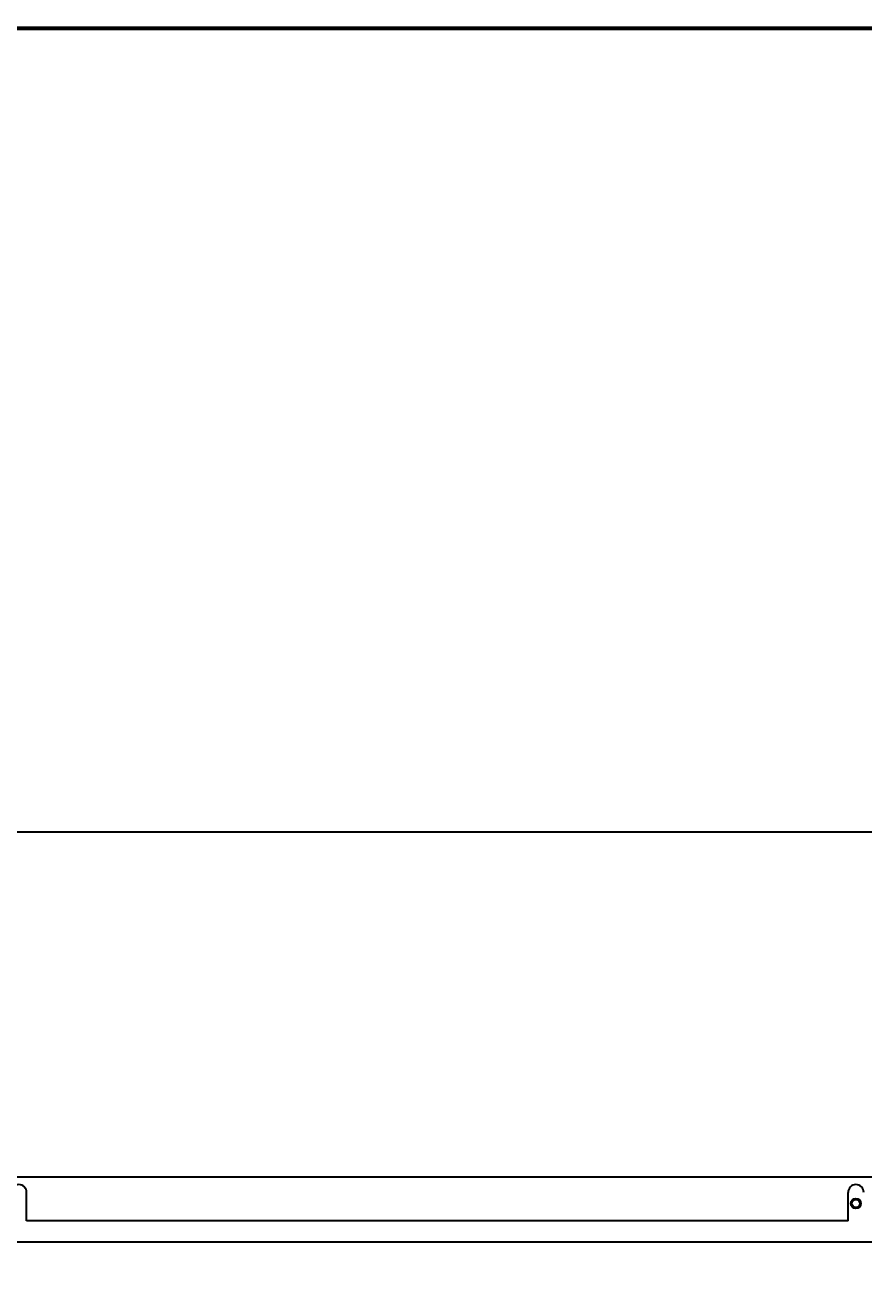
# Model space of a CAD drawing. Header units: feet. Extents: x -1522 to 974, y -3833 to 696.
# Drawn here: x 29.112 to 30.867, y 12.137 to 14.781 of the extents above; entities that cross this region are included whole.
import ezdxf

# ---------------------------------------------------------------- set-up
doc = ezdxf.new("R2010")
doc.units = ezdxf.units.FT
doc.header["$MEASUREMENT"] = 0
doc.layers.add('E-EQPM-XFMR-1500V', color=141, linetype='Continuous')
doc.layers.add('G-NPLT', color=67, linetype='Continuous', plot=False)
doc.styles.add('NEI-A', font='arial.ttf')

# ---------------------------------------------------------------- blocks, each defined once
blk = doc.blocks.new('INV SKID')
at = {"layer": 'E-EQPM-XFMR-1500V', "linetype": 'Continuous'}
for p, q in [((-0.2887, 3.6492), (-9.1273, 3.6492)), ((-6.998, 3.6459), (-6.998, 3.6492)), ((-6.998, 3.6459), (-6.998, 3.6492)), ((-7.1965, 3.6459), (-3.4268, 3.6459)), ((-7.1309, 1.9661), (-3.4925, 1.9661)), ((-7.1309, 1.2443), (-3.4925, 1.2443)), ((-7.1096, 1.1524), (-7.1096, 1.2115)), ((-5.3904, 1.1524), (-5.3904, 1.2115)), ((-5.3904, 1.1524), (-7.1096, 1.1524)), ((-7.3491, 1.1081), (-1.4436, 1.1081))]:
    blk.add_line(p, q, dxfattribs=at)
for radius in [0.0105, 0.0082]:
    blk.add_circle((-5.374, 1.1885), radius, dxfattribs=at)
for centre in [(-7.126, 1.2115), (-5.374, 1.2115)]:
    blk.add_arc(centre, 0.0164, 0, 180, dxfattribs=at)

msp = doc.modelspace()

# ---------------------------------------------------------------- block references
msp.add_blockref('INV SKID', (36.22501, 11.12722))

# ---------------------------------------------------------------- texts
at = {"layer": 'G-NPLT', "insert": (-1524.03887, 222.65943), "char_height": 50.15749436, "attachment_point": 1, "style": 'NEI-A'}
msp.add_mtext_dynamic_manual_height_columns('\\pxi-5,l5,ql;THIS INVERTER NEEDS TO BE UPDATED WITH THE CORRECT INVERTER JOB SPECIFIC. GET FROM THE INVERTER XREF.', width=1665.7235448, gutter_width=214.91157, heights=[0], dxfattribs=at)

doc.saveas('drawing.dxf')
